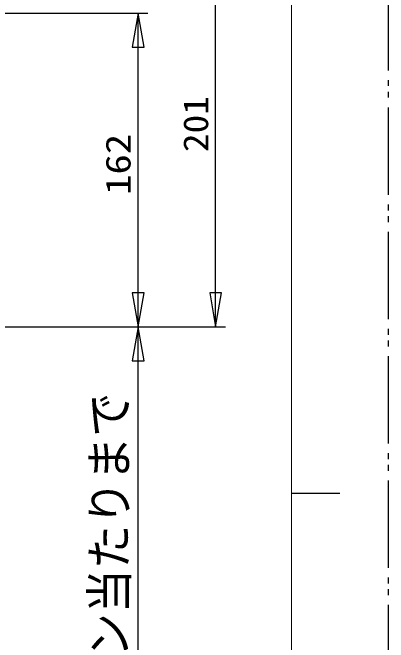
# Model space of a CAD drawing. Units: millimetres at full size, sheet at 1:5; details may follow other scales. Extents: x -1050 to 0, y -742 to 742.
# Drawn here: x -193.6 to 0, y -76.8 to 247.3 of the extents above; entities that cross this region are included whole.
import ezdxf
from ezdxf.enums import TextEntityAlignment as Align

# ---------------------------------------------------------------- set-up
doc = ezdxf.new("R2010")
doc.units = ezdxf.units.MM
doc.header["$LTSCALE"] = 5
doc.linetypes.add('DOUBLE_CHAIN2', pattern=[12.8, 9, -1, 0.6, -0.6, 0.6, -1])
doc.layers.add('0-0_K37532E6JV', color=2, linetype='Continuous', lineweight=30)
doc.styles.add('ＭＳ ゴシック', font='')
doc.styles.add('ＭＳ 明朝', font='')
doc.styles.get('ＭＳ ゴシック').set_extended_font_data('MS Gothic')
doc.styles.get('ＭＳ 明朝').set_extended_font_data('MS Mincho')

msp = doc.modelspace()

# ---------------------------------------------------------------- linework, layer by layer
at = {"layer": '0-0_K37532E6JV', "color": 7, "lineweight": 15}
for p, q in [((-50, 0), (-50, 692.5)), ((-50, -692.5), (-50, 0))]:
    msp.add_line(p, q, dxfattribs=at)
at = {"layer": '0-0_K37532E6JV'}
for p, q in [((-89, 85.52), (-89, 286.028)), ((-244.1, 247.018), (-124, 247.018)), ((-129, 85.52), (-129, 247.018)), ((-245.7, 85.52), (-124, 85.52)), ((-245, 85.52), (-124, 85.52)), ((-245, 85.52), (-84, 85.52)), ((-129, -387), (-129, 85.52)), ((-50, 0), (-25, 0))]:
    msp.add_line(p, q, dxfattribs=at)
at = {"layer": '0-0_K37532E6JV', "color": 4, "linetype": 'DOUBLE_CHAIN2'}
msp.add_lwpolyline([(-1050, -742.5), (0, -742.5), (0, 742.5), (-1050, 742.5)], close=True, dxfattribs=at)
at = {"layer": '0-0_K37532E6JV'}
for points in [[(-125.914, 229.518), (-129, 247.018), (-132.086, 229.518)], [(-125.914, 229.518), (-129, 247.018), (-132.086, 229.518)], [(-132.086, 103.02), (-129, 85.52), (-125.914, 103.02)], [(-132.086, 103.02), (-129, 85.52), (-125.914, 103.02)], [(-92.086, 103.02), (-89, 85.52), (-85.914, 103.02)], [(-92.086, 103.02), (-89, 85.52), (-85.914, 103.02)], [(-125.914, 68.02), (-129, 85.52), (-132.086, 68.02)], [(-125.914, 68.02), (-129, 85.52), (-132.086, 68.02)]]:
    msp.add_lwpolyline(points, close=True, dxfattribs=at)

# ---------------------------------------------------------------- texts
at = {"layer": '0-0_K37532E6JV', "color": 7}
for s, height, style, width, p in [('201', 12.83, 'ＭＳ ゴシック', 1.1, (-89, 175.497)), ('162', 12.83, 'ＭＳ ゴシック', 1.2, (-129, 153.449)), ('フレキホース直管時パッキン当たりまで', 18.48, 'ＭＳ 明朝', 0.9, (-129, -356.702))]:
    msp.add_text(s, height=height, rotation=90, dxfattribs=dict(at, style=style, width=width)).set_placement(p, align=Align.BOTTOM_LEFT)

doc.saveas('drawing.dxf')
